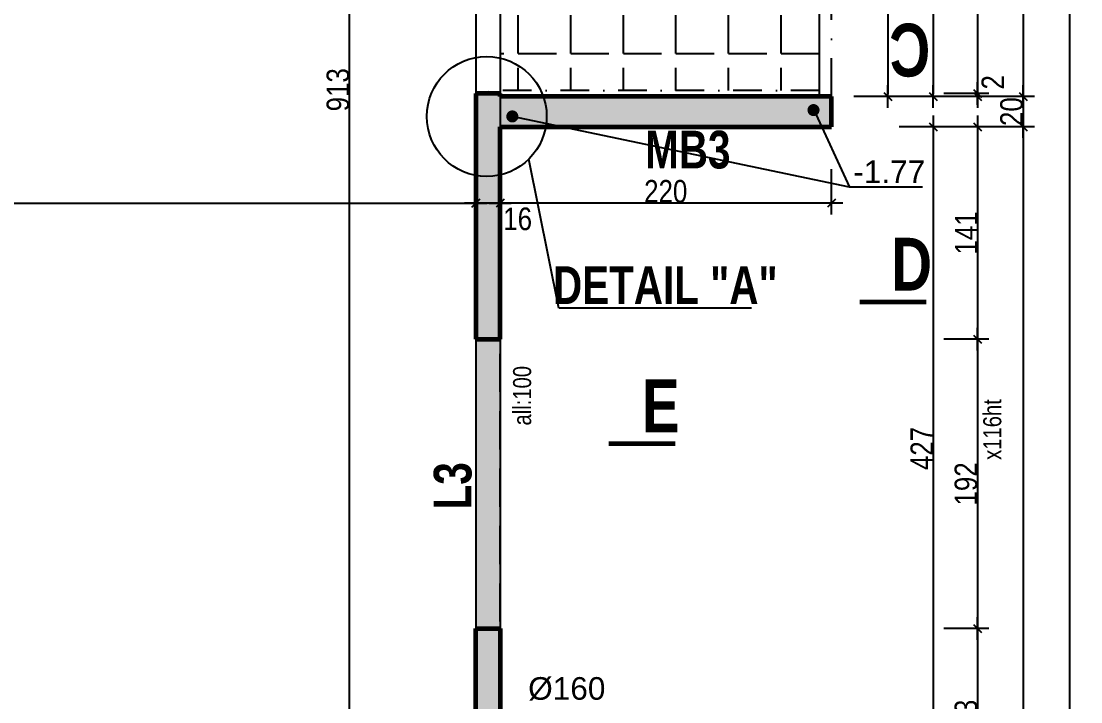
# Model space of a CAD drawing. Header units: millimetres. Extents: x -1921 to 5237, y 0 to 8595.
# Drawn here: x 1537 to 2240, y 6437 to 6889 of the extents above; entities that cross this region are included whole.
import ezdxf
from ezdxf.enums import TextEntityAlignment as Align

# ---------------------------------------------------------------- set-up
doc = ezdxf.new("R2010")
doc.units = ezdxf.units.MM
for name, pattern in [('CACHEX2', [19.05, 12.7, -6.35]), ('TIRETPT2', [12.7, 6.35, -3.175, 0, -3.175]), ('TIRETPTX2', [50.8, 25.4, -12.7, 0, -12.7])]:
    doc.linetypes.add(name, pattern=pattern)
for name, color, linetype in [('01_cote_gen', 4, 'Continuous'), ('01_isolant ext', 2, 'TIRETPTX2'), ('01_linteaux', 2, 'Continuous'), ('01_murs_sup', 2, 'CACHEX2'), ('01_poch_BN', 9, 'Continuous'), ('01_poch_murs', 253, 'Continuous'), ('01_texte', 230, 'Continuous'), ('AA_COTES', 2, 'Continuous')]:
    doc.layers.add(name, color=color, linetype=linetype)
doc.layers.add('01_murs_coup', color=5, linetype='Continuous', lineweight=60)
doc.styles.add('ARIAL', font='arial.ttf')
doc.styles.add('impact', font='impact.ttf')
doc.styles.add('MATTE_TXT', font='arial.ttf')
doc.styles.add('STYLE2', font='ARIALN.TTF')
doc.dimstyles.new('JB50', dxfattribs={"dimscale": 0.1, "dimtxt": 150, "dimasz": 15, "dimexe": 0.1, "dimexo": 0.1, "dimgap": 0.09, "dimtad": 1, "dimdec": 1, "dimdsep": 46, "dimtxsty": 'STYLE2', "dimblk1": 'BOND_G', "dimblk2": 'BOND_D', "dimsah": 1, "dimcen": 1.5, "dimdle": 0.01, "dimse1": 1, "dimse2": 1, "dimclrd": 4, "dimclre": 2, "dimclrt": 6, "dimazin": 2, "dimtfac": 2.333333, "dimtdec": 1, "dimtix": 1, "dimtmove": 2, "dimatfit": 3, "dimldrblk": 'BOND_G', "dimfxl": 1, "dimtolj": 1, "dimtzin": 0, "dimarcsym": 0})

# ---------------------------------------------------------------- blocks, each defined once
blk = doc.blocks.new('BOND_G')
at = {"layer": 'AA_COTES', "color": 0}
for p, q in [((0, -5), (0, 15)), ((5, 0), (-5, 0)), ((1.77, 1.77), (-1.77, -1.77))]:
    blk.add_line(p, q, dxfattribs=at)
blk = doc.blocks.new('BOND_D')
at = {"layer": 'AA_COTES', "color": 0}
for p, q in [((0, 5), (0, -15)), ((5, 0), (-5, 0)), ((-1.77, -1.77), (1.77, 1.77))]:
    blk.add_line(p, q, dxfattribs=at)
blk = doc.blocks.new('*D13')
at = {"layer": '01_cote_gen', "color": 4, "lineweight": -2, "transparency": 16777216}
blk.add_line((1755.08, 6388.4), (1755.08, 7298.4), dxfattribs=at)
at = {"layer": 'DEFPOINTS', "color": 0}
for p in [(1747.58, 7299.9), (1755.08, 7299.9), (1747.58, 6386.9)]:
    blk.add_point(p, dxfattribs=at)
at = {"layer": '01_cote_gen', "color": 4, "lineweight": -2, "transparency": 16777216, "xscale": 1.5, "yscale": 1.5, "zscale": 1.5}
for name, p, rotation in [('BOND_D', (1755.08, 7299.9), 90), ('BOND_G', (1755.08, 6386.9), 270)]:
    blk.add_blockref(name, p, dxfattribs=dict(at, rotation=rotation))
at = {"layer": '01_cote_gen', "color": 6, "transparency": 16777216, "insert": (1747.41, 6843.4), "char_height": 15, "attachment_point": 5, "rotation": 90, "style": 'STYLE2'}
blk.add_mtext('\\A1;913', dxfattribs=at)
blk = doc.blocks.new('*D15')
at = {"layer": '01_cote_gen', "color": 4, "lineweight": -2, "transparency": 16777216}
blk.add_line((2232.91, 7314.4), (2232.91, 4629.42), dxfattribs=at)
at = {"layer": 'DEFPOINTS', "color": 0}
for p in [(2143.47, 7315.9), (2143.74, 4627.92), (2232.91, 4627.92)]:
    blk.add_point(p, dxfattribs=at)
at = {"layer": '01_cote_gen', "color": 4, "lineweight": -2, "transparency": 16777216, "xscale": 1.5, "yscale": 1.5, "zscale": 1.5}
for name, p, rotation in [('BOND_G', (2232.91, 7315.9), 90), ('BOND_D', (2232.91, 4627.92), 270)]:
    blk.add_blockref(name, p, dxfattribs=dict(at, rotation=rotation))
at = {"layer": '01_cote_gen', "color": 6, "transparency": 16777216, "insert": (2225.25, 5971.91), "char_height": 15, "attachment_point": 5, "rotation": 90, "style": 'STYLE2'}
blk.add_mtext('\\A1;2688', dxfattribs=at)
blk = doc.blocks.new('*D50')
at = {"layer": '01_cote_gen', "color": 4, "lineweight": -2, "transparency": 16777216}
blk.add_line((2202.17, 7314.4), (2202.17, 6840.41), dxfattribs=at)
at = {"layer": 'DEFPOINTS', "color": 0}
for p in [(2143.47, 7315.9), (2162.95, 6838.91), (2202.17, 6838.91)]:
    blk.add_point(p, dxfattribs=at)
at = {"layer": '01_cote_gen', "color": 4, "lineweight": -2, "transparency": 16777216, "xscale": 1.5, "yscale": 1.5, "zscale": 1.5}
for name, p, rotation in [('BOND_G', (2202.17, 7315.9), 90), ('BOND_D', (2202.17, 6838.91), 270)]:
    blk.add_blockref(name, p, dxfattribs=dict(at, rotation=rotation))
at = {"layer": '01_cote_gen', "color": 6, "transparency": 16777216, "insert": (2194.66, 7077.41), "char_height": 15, "attachment_point": 5, "rotation": 90, "style": 'STYLE2'}
blk.add_mtext('\\A1;477', dxfattribs=at)
blk = doc.blocks.new('*D51')
at = {"layer": '01_cote_gen', "color": 4, "lineweight": -2, "transparency": 16777216}
blk.add_line((2202.17, 6837.41), (2202.17, 6820.41), dxfattribs=at)
at = {"layer": 'DEFPOINTS', "color": 0}
for p in [(2179.67, 6838.91), (2162.95, 6818.91), (2202.17, 6818.91)]:
    blk.add_point(p, dxfattribs=at)
at = {"layer": '01_cote_gen', "color": 4, "lineweight": -2, "transparency": 16777216, "xscale": 1.5, "yscale": 1.5, "zscale": 1.5}
for name, p, rotation in [('BOND_G', (2202.17, 6838.91), 90), ('BOND_D', (2202.17, 6818.91), 270)]:
    blk.add_blockref(name, p, dxfattribs=dict(at, rotation=rotation))
at = {"layer": '01_cote_gen', "color": 6, "transparency": 16777216, "insert": (2194.51, 6828.91), "char_height": 15, "attachment_point": 5, "rotation": 90, "style": 'STYLE2'}
blk.add_mtext('\\A1;20', dxfattribs=at)
blk = doc.blocks.new('*D52')
at = {"layer": '01_cote_gen', "color": 4, "lineweight": -2, "transparency": 16777216}
blk.add_line((2202.17, 6817.41), (2202.17, 4629.42), dxfattribs=at)
at = {"layer": 'DEFPOINTS', "color": 0}
for p in [(2162.95, 6818.91), (2143.48, 4627.92), (2202.17, 4627.92)]:
    blk.add_point(p, dxfattribs=at)
at = {"layer": '01_cote_gen', "color": 4, "lineweight": -2, "transparency": 16777216, "xscale": 1.5, "yscale": 1.5, "zscale": 1.5}
for name, p, rotation in [('BOND_G', (2202.17, 6818.91), 90), ('BOND_D', (2202.17, 4627.92), 270)]:
    blk.add_blockref(name, p, dxfattribs=dict(at, rotation=rotation))
at = {"layer": '01_cote_gen', "color": 6, "transparency": 16777216, "insert": (2194.51, 5723.41), "char_height": 15, "attachment_point": 5, "rotation": 90, "style": 'STYLE2'}
blk.add_mtext('\\A1;2191', dxfattribs=at)
blk = doc.blocks.new('*D54')
at = {"layer": '01_cote_gen', "color": 4, "lineweight": -2, "transparency": 16777216}
blk.add_line((2171.93, 6817.41), (2171.93, 6679.41), dxfattribs=at)
at = {"layer": 'DEFPOINTS', "color": 0}
for p in [(2143.39, 6818.91), (2143.47, 6677.91), (2171.93, 6677.91)]:
    blk.add_point(p, dxfattribs=at)
at = {"layer": '01_cote_gen', "color": 4, "lineweight": -2, "transparency": 16777216, "xscale": 1.5, "yscale": 1.5, "zscale": 1.5}
for name, p, rotation in [('BOND_G', (2171.93, 6818.91), 90), ('BOND_D', (2171.93, 6677.91), 270)]:
    blk.add_blockref(name, p, dxfattribs=dict(at, rotation=rotation))
at = {"layer": '01_cote_gen', "color": 6, "transparency": 16777216, "insert": (2164.39, 6748.41), "char_height": 15, "attachment_point": 5, "rotation": 90, "style": 'STYLE2'}
blk.add_mtext('\\A1;141', dxfattribs=at)
blk = doc.blocks.new('*D55')
at = {"layer": '01_cote_gen', "color": 4, "lineweight": -2, "transparency": 16777216}
blk.add_line((2171.93, 6676.41), (2171.93, 6487.41), dxfattribs=at)
at = {"layer": 'DEFPOINTS', "color": 0}
for p in [(2149.43, 6677.91), (2127.47, 6485.91), (2171.93, 6485.91)]:
    blk.add_point(p, dxfattribs=at)
at = {"layer": '01_cote_gen', "color": 4, "lineweight": -2, "transparency": 16777216, "xscale": 1.5, "yscale": 1.5, "zscale": 1.5}
for name, p, rotation in [('BOND_G', (2171.93, 6677.91), 90), ('BOND_D', (2171.93, 6485.91), 270)]:
    blk.add_blockref(name, p, dxfattribs=dict(at, rotation=rotation))
at = {"layer": '01_cote_gen', "color": 6, "transparency": 16777216, "insert": (2164.27, 6581.91), "char_height": 15, "attachment_point": 5, "rotation": 90, "style": 'STYLE2'}
blk.add_mtext('\\A1;192', dxfattribs=at)
blk = doc.blocks.new('*D56')
at = {"layer": '01_cote_gen', "color": 4, "lineweight": -2, "transparency": 16777216}
blk.add_line((2171.93, 6484.41), (2171.93, 6364.41), dxfattribs=at)
at = {"layer": 'DEFPOINTS', "color": 0}
for p in [(2143.47, 6485.91), (2143.47, 6362.91), (2171.93, 6362.91)]:
    blk.add_point(p, dxfattribs=at)
at = {"layer": '01_cote_gen', "color": 4, "lineweight": -2, "transparency": 16777216, "xscale": 1.5, "yscale": 1.5, "zscale": 1.5}
for name, p, rotation in [('BOND_G', (2171.93, 6485.91), 90), ('BOND_D', (2171.93, 6362.91), 270)]:
    blk.add_blockref(name, p, dxfattribs=dict(at, rotation=rotation))
at = {"layer": '01_cote_gen', "color": 6, "transparency": 16777216, "insert": (2164.27, 6424.41), "char_height": 15, "attachment_point": 5, "rotation": 90, "style": 'STYLE2'}
blk.add_mtext('\\A1;123', dxfattribs=at)
blk = doc.blocks.new('*D88')
at = {"layer": '01_cote_gen', "color": 4, "lineweight": -2, "transparency": 16777216}
blk.add_line((2142.41, 7314.4), (2142.41, 6840.41), dxfattribs=at)
at = {"layer": 'DEFPOINTS', "color": 0}
for p in [(2119.91, 7315.9), (2074.92, 6838.91), (2142.41, 6838.91)]:
    blk.add_point(p, dxfattribs=at)
at = {"layer": '01_cote_gen', "color": 4, "lineweight": -2, "transparency": 16777216, "xscale": 1.5, "yscale": 1.5, "zscale": 1.5}
for name, p, rotation in [('BOND_G', (2142.41, 7315.9), 90), ('BOND_D', (2142.41, 6838.91), 270)]:
    blk.add_blockref(name, p, dxfattribs=dict(at, rotation=rotation))
at = {"layer": '01_cote_gen', "color": 6, "transparency": 16777216, "insert": (2134.9, 7077.41), "char_height": 15, "attachment_point": 5, "rotation": 90, "style": 'STYLE2'}
blk.add_mtext('\\A1;477', dxfattribs=at)
blk = doc.blocks.new('*D89')
at = {"layer": '01_cote_gen', "color": 4, "lineweight": -2, "transparency": 16777216}
blk.add_line((2112.37, 7518.41), (2112.37, 6840.41), dxfattribs=at)
at = {"layer": 'DEFPOINTS', "color": 0}
for p in [(2119.91, 7519.91), (2112.37, 6838.91), (2119.91, 6838.91)]:
    blk.add_point(p, dxfattribs=at)
at = {"layer": '01_cote_gen', "color": 4, "lineweight": -2, "transparency": 16777216, "xscale": 1.5, "yscale": 1.5, "zscale": 1.5}
for name, p, rotation in [('BOND_G', (2112.37, 7519.91), 90), ('BOND_D', (2112.37, 6838.91), 270)]:
    blk.add_blockref(name, p, dxfattribs=dict(at, rotation=rotation))
at = {"layer": '01_cote_gen', "color": 6, "transparency": 16777216, "insert": (2104.7, 7179.41), "char_height": 15, "attachment_point": 5, "rotation": 90, "style": 'STYLE2'}
blk.add_mtext('\\A1;681', dxfattribs=at)
blk = doc.blocks.new('*D109')
at = {"layer": '01_cote_gen', "color": 4, "lineweight": -2, "transparency": 16777216}
blk.add_line((1169.42, 6768.25), (1837.42, 6768.25), dxfattribs=at)
at = {"layer": 'DEFPOINTS', "color": 0}
for p in [(1838.92, 6768.25), (1167.92, 6760.75), (1838.92, 6729.25)]:
    blk.add_point(p, dxfattribs=at)
at = {"layer": '01_cote_gen', "color": 4, "lineweight": -2, "transparency": 16777216, "xscale": 1.5, "yscale": 1.5, "zscale": 1.5, "rotation": 180}
blk.add_blockref('BOND_G', (1167.92, 6768.25), dxfattribs=at)
at = {"layer": '01_cote_gen', "color": 4, "lineweight": -2, "transparency": 16777216, "xscale": 1.5, "yscale": 1.5, "zscale": 1.5}
blk.add_blockref('BOND_D', (1838.92, 6768.25), dxfattribs=at)
at = {"layer": '01_cote_gen', "color": 6, "transparency": 16777216, "insert": (1503.42, 6775.92), "char_height": 15, "attachment_point": 5, "style": 'STYLE2'}
blk.add_mtext('\\A1;671', dxfattribs=at)
blk = doc.blocks.new('*D117')
at = {"layer": '01_cote_gen', "color": 4, "lineweight": -2, "transparency": 16777216}
blk.add_line((1853.42, 6768.25), (1840.42, 6768.25), dxfattribs=at)
at = {"layer": 'DEFPOINTS', "color": 0}
for p in [(1838.92, 6792.82), (1854.92, 6792.82), (1838.92, 6768.25)]:
    blk.add_point(p, dxfattribs=at)
at = {"layer": '01_cote_gen', "color": 4, "lineweight": -2, "transparency": 16777216, "xscale": 1.5, "yscale": 1.5, "zscale": 1.5, "rotation": 180}
blk.add_blockref('BOND_D', (1838.92, 6768.25), dxfattribs=at)
at = {"layer": '01_cote_gen', "color": 4, "lineweight": -2, "transparency": 16777216, "xscale": 1.5, "yscale": 1.5, "zscale": 1.5}
blk.add_blockref('BOND_G', (1854.92, 6768.25), dxfattribs=at)
at = {"layer": '01_cote_gen', "color": 6, "transparency": 16777216, "insert": (1866.65, 6757.66), "char_height": 15, "attachment_point": 5, "style": 'STYLE2'}
blk.add_mtext('\\A1;16', dxfattribs=at)
blk = doc.blocks.new('*D118')
at = {"layer": '01_cote_gen', "color": 4, "lineweight": -2, "transparency": 16777216}
blk.add_line((2073.42, 6768.25), (1856.42, 6768.25), dxfattribs=at)
at = {"layer": 'DEFPOINTS', "color": 0}
for p in [(2074.92, 6818.91), (1854.92, 6809.61), (1854.92, 6768.25)]:
    blk.add_point(p, dxfattribs=at)
at = {"layer": '01_cote_gen', "color": 4, "lineweight": -2, "transparency": 16777216, "xscale": 1.5, "yscale": 1.5, "zscale": 1.5, "rotation": 180}
blk.add_blockref('BOND_D', (1854.92, 6768.25), dxfattribs=at)
at = {"layer": '01_cote_gen', "color": 4, "lineweight": -2, "transparency": 16777216, "xscale": 1.5, "yscale": 1.5, "zscale": 1.5}
blk.add_blockref('BOND_G', (2074.92, 6768.25), dxfattribs=at)
at = {"layer": '01_cote_gen', "color": 6, "transparency": 16777216, "insert": (1964.92, 6775.92), "char_height": 15, "attachment_point": 5, "style": 'STYLE2'}
blk.add_mtext('\\A1;220', dxfattribs=at)
blk = doc.blocks.new('*D456')
at = {"layer": '01_cote_gen', "color": 4, "lineweight": -2, "ltscale": 2, "transparency": 16777216}
blk.add_line((2171.93, 7111.41), (2171.93, 6842.41), dxfattribs=at)
at = {"layer": 'DEFPOINTS', "color": 0, "ltscale": 2}
for p in [(1854.92, 7112.91), (1846.92, 6840.91), (2171.93, 6840.91)]:
    blk.add_point(p, dxfattribs=at)
at = {"layer": '01_cote_gen', "color": 4, "lineweight": -2, "ltscale": 2, "transparency": 16777216, "xscale": 1.5, "yscale": 1.5, "zscale": 1.5}
for name, p, rotation in [('BOND_G', (2171.93, 7112.91), 90), ('BOND_D', (2171.93, 6840.91), 270)]:
    blk.add_blockref(name, p, dxfattribs=dict(at, rotation=rotation))
at = {"layer": '01_cote_gen', "color": 6, "ltscale": 2, "transparency": 16777216, "insert": (2164.39, 6976.91), "char_height": 15, "attachment_point": 5, "rotation": 90, "style": 'STYLE2'}
blk.add_mtext('\\A1;272', dxfattribs=at)
blk = doc.blocks.new('*D457')
at = {"layer": '01_cote_gen', "color": 4, "lineweight": -2, "ltscale": 2, "transparency": 16777216}
for p, q in [((2171.93, 6842.41), (2171.93, 6843.91)), ((2171.93, 6838.91), (2171.93, 6840.91)), ((2171.93, 6837.41), (2171.93, 6835.91))]:
    blk.add_line(p, q, dxfattribs=at)
at = {"layer": 'DEFPOINTS', "color": 0, "ltscale": 2}
for p in [(2149.91, 6838.91), (2156.06, 6840.91), (2171.93, 6840.91)]:
    blk.add_point(p, dxfattribs=at)
at = {"layer": '01_cote_gen', "color": 4, "lineweight": -2, "ltscale": 2, "transparency": 16777216, "xscale": 1.5, "yscale": 1.5, "zscale": 1.5}
for name, p, rotation in [('BOND_D', (2171.93, 6840.91), 270), ('BOND_G', (2171.93, 6838.91), 90)]:
    blk.add_blockref(name, p, dxfattribs=dict(at, rotation=rotation))
at = {"layer": '01_cote_gen', "color": 6, "ltscale": 2, "transparency": 16777216, "insert": (2182, 6848.33), "char_height": 15, "attachment_point": 5, "rotation": 90, "style": 'STYLE2'}
blk.add_mtext('\\A1;2', dxfattribs=at)
blk = doc.blocks.new('*D462')
at = {"layer": '01_cote_gen', "color": 4, "lineweight": -2, "ltscale": 2, "transparency": 16777216}
blk.add_line((2142.41, 6817.41), (2142.41, 6393.41), dxfattribs=at)
at = {"layer": 'DEFPOINTS', "color": 0, "ltscale": 2}
for p in [(2149.43, 6818.91), (2066.92, 6391.91), (2142.41, 6391.91)]:
    blk.add_point(p, dxfattribs=at)
at = {"layer": '01_cote_gen', "color": 4, "lineweight": -2, "ltscale": 2, "transparency": 16777216, "xscale": 1.5, "yscale": 1.5, "zscale": 1.5}
for name, p, rotation in [('BOND_G', (2142.41, 6818.91), 90), ('BOND_D', (2142.41, 6391.91), 270)]:
    blk.add_blockref(name, p, dxfattribs=dict(at, rotation=rotation))
at = {"layer": '01_cote_gen', "color": 6, "ltscale": 2, "transparency": 16777216, "insert": (2134.87, 6605.41), "char_height": 15, "attachment_point": 5, "rotation": 90, "style": 'STYLE2'}
blk.add_mtext('\\A1;427', dxfattribs=at)

msp = doc.modelspace()

# ---------------------------------------------------------------- hatches: boundary and pattern name
at = {"layer": '01_murs_sup', "ltscale": 2}
h = msp.add_hatch(dxfattribs=at)
h.set_pattern_fill('DASH', color=256, scale=2.5, angle=135)
h.set_pattern_definition([(135, (-32158.9156, 27422.237), (-11.2253202, 9e-16), [7.9375, -7.9375])])
h.paths.add_polyline_path([(1855.99, 6838.91), (1854.92, 6838.91), (1838.92, 6840.91), (1838.92, 6386.9), (1167.92, 6386.9), (1167.92, 6686.9), (1149.92, 6686.9), (1149.92, 5740.9), (1167.92, 5740.9), (1167.92, 6368.9), (1838.92, 6368.9), (1838.92, 6261.91), (1854.92, 6261.91), (1854.92, 6818.91), (1855.99, 6818.91)])
at = {"layer": '01_poch_BN'}
h = msp.add_hatch(dxfattribs=at)
h.set_pattern_fill('ANGLE', color=256, scale=5)
h.set_pattern_definition([(0, (-40566.967, 43643.463), (0, 34.925), [25.4, -9.525]), (90, (-40566.967, 43643.463), (-34.925, 2e-15), [25.4, -9.525])])
h.paths.add_polyline_path([(2066.92, 7519.91), (1469.92, 7519.91), (1469.92, 7315.9), (1471.92, 7315.9), (1652.92, 7315.9), (1854.92, 7315.9)])
h.paths.add_polyline_path([(1709.77, 7416.96, -1), (1647.81, 7416.96, -1)], flags=16)
h.paths.add_polyline_path([(2066.92, 7519.91), (1854.92, 7315.9), (1854.92, 7111.91), (1854.92, 6842.91), (2066.92, 6842.91)])
h.paths.add_polyline_path([(2000.38, 7073.45, -1), (1938.42, 7073.45, -1)], flags=16)
h.paths.add_polyline_path([(1762.95, 7294.09), (1762.95, 7320.7), (1731.72, 7320.7), (1731.72, 7294.09)], flags=9)
h.paths.add_polyline_path([(1762.95, 7400), (1762.95, 7436.17), (1731.72, 7436.17), (1731.72, 7400)], flags=24)
h.paths.add_polyline_path([(1654.62, 7391.55), (1696.29, 7391.55), (1696.29, 7446.13), (1654.62, 7446.13)], flags=24)
h.paths.add_polyline_path([(1542.91, 7313.2), (1583.55, 7313.2), (1583.55, 7351.41), (1542.91, 7351.41)], flags=9)
h.paths.add_polyline_path([(1853.71, 7196.18), (1880.33, 7196.18), (1880.33, 7227.41), (1853.71, 7227.41)], flags=9)
h.paths.add_polyline_path([(1947.02, 7216.54), (1983.19, 7216.54), (1983.19, 7247.76), (1947.02, 7247.76)], flags=24)
h.paths.add_polyline_path([(1943.05, 7186.35), (1979.22, 7186.35), (1979.22, 7217.57), (1943.05, 7217.57)], flags=24)
h.paths.add_polyline_path([(1945.23, 7048.05), (1986.9, 7048.05), (1986.9, 7102.62), (1945.23, 7102.62)], flags=24)
h.paths.add_polyline_path([(1873.93, 7086.69), (1873.93, 7113.02), (1855.32, 7113.02), (1855.32, 7086.69)], flags=24)
at = {"layer": '01_poch_murs'}
h = msp.add_hatch(color=256, dxfattribs=at)
h.dxf.hatch_style = 1
h.paths.add_polyline_path([(1471.92, 7315.9), (1469.92, 7315.9), (1469.92, 7527.91), (1449.92, 7527.91), (1449.92, 7315.9), (1335.92, 7315.9), (1335.92, 7299.9), (1471.92, 7299.9)])
h.paths.add_polyline_path([(1854.92, 7315.9), (1652.92, 7315.9), (1652.92, 7299.9), (1838.92, 7299.9), (1838.92, 7111.91), (1854.92, 7111.91)])
h.paths.add_polyline_path([(1167.92, 6638.9), (1149.92, 6638.9), (1167.92, 6638.9), (1167.92, 6368.9), (1838.92, 6368.9), (1838.92, 6362.91), (1854.92, 6362.91), (1854.92, 6485.91), (1838.92, 6485.91), (1838.92, 6386.9), (1167.92, 6386.9)])
h = msp.add_hatch(color=256, dxfattribs=at)
h.dxf.hatch_style = 1
h.paths.add_polyline_path([(2074.92, 6838.91), (1854.92, 6838.91), (1854.92, 6840.91), (1838.92, 6840.91), (1838.92, 6677.91), (1854.92, 6677.91), (1854.92, 6818.91), (2074.92, 6818.91)])

# ---------------------------------------------------------------- linework, layer by layer
at = {"layer": '01_isolant ext'}
msp.add_line((2074.92, 6838.91), (2074.92, 7527.91), dxfattribs=at)
at = {"layer": '01_linteaux'}
for p, q in [((2066.92, 6838.91), (2066.92, 7519.91)), ((1838.92, 7112.91), (1838.92, 6840.91)), ((1854.92, 7112.91), (1854.92, 6840.91)), ((1854.92, 6838.91), (1854.92, 6818.91)), ((1838.92, 6677.91), (1838.92, 6485.91)), ((1854.92, 6677.91), (1854.92, 6485.91))]:
    msp.add_line(p, q, dxfattribs=at)
at = {"layer": '01_linteaux', "linetype": 'TIRETPT2', "ltscale": 3}
msp.add_line((2066.92, 6842.91), (1838.92, 6842.91), dxfattribs=at)
at = {"layer": '01_murs_coup'}
for p, q in [((1854.92, 6840.91), (1838.92, 6840.91)), ((1838.92, 6840.91), (1838.92, 6677.91)), ((1854.92, 6838.91), (1854.92, 6840.91)), ((2074.92, 6838.91), (1854.92, 6838.91)), ((2074.92, 6818.91), (2074.92, 6838.91)), ((1854.92, 6677.91), (1854.92, 6818.91)), ((1854.92, 6818.91), (2074.92, 6818.91)), ((1838.92, 6677.91), (1854.92, 6677.91)), ((1838.92, 6386.9), (1838.92, 6485.91)), ((1838.92, 6485.91), (1854.92, 6485.91)), ((1854.92, 6485.91), (1854.92, 6362.91))]:
    msp.add_line(p, q, dxfattribs=at)
at = {"layer": '01_murs_sup', "ltscale": 2}
for p, q in [((1854.92, 6840.91), (1838.92, 6840.91)), ((1838.92, 6840.91), (1838.92, 6386.9)), ((1854.92, 6838.91), (1854.92, 6840.91)), ((2074.92, 6838.91), (1854.92, 6838.91)), ((2074.92, 6818.91), (2074.92, 6838.91)), ((1854.92, 6261.91), (1854.92, 6818.91)), ((1854.92, 6818.91), (2074.92, 6818.91))]:
    msp.add_line(p, q, dxfattribs=at)
at = {"layer": '01_texte'}
for p, q in [((2063.28, 6830.09), (2086.98, 6778.73)), ((2086.98, 6778.73), (1863.1, 6825.7)), ((1894.02, 6698.5), (1873.98, 6797.31)), ((2135.45, 6778.73), (2086.98, 6778.73)), ((2021.84, 6698.5), (1894.02, 6698.5))]:
    msp.add_line(p, q, dxfattribs=at)
at = {"layer": '01_texte', "const_width": 4}
for points in [[(1861.1, 6825.7, 1), (1865.1, 6825.7, 1)], [(2061, 6829.93, 1), (2065, 6829.93, 1)]]:
    msp.add_lwpolyline(points, format="xyb", close=True, dxfattribs=at)
at = {"layer": '01_texte', "const_width": 3}
for points in [[(2137.81, 6702.54), (2093.56, 6702.54)], [(1971.31, 6608.54), (1927.06, 6608.54)]]:
    msp.add_lwpolyline(points, dxfattribs=at)
at = {"layer": '01_texte'}
msp.add_circle((1846.1, 6825.7), 39.78, dxfattribs=at)

# ---------------------------------------------------------------- texts
at = {"layer": '01_texte', "style": 'impact'}
for s, height, rotation, p in [('C', 35, 180, (2126.91, 6897.74)), ('D', 35, 0, (2128.15, 6699.69)), ('E', 35, 0, (1961.65, 6605.69)), ('L3', 25, 90, (1843.43, 6580.64))]:
    msp.add_text(s, height=height, rotation=rotation, dxfattribs=at).set_placement(p, align=Align.BOTTOM_CENTER)
for s, p in [('MB3 ', (1983.31, 6783.72)), (' DETAIL "A"', (1960.92, 6693.8))]:
    msp.add_text(s, height=25, dxfattribs=at).set_placement(p, align=Align.BOTTOM_CENTER)
at = {"layer": '01_texte', "style": 'ARIAL'}
for s, p in [('-1.77', (2089.39, 6781.52)), ('%%C160', (1873.62, 6438.7))]:
    msp.add_text(s, height=15, dxfattribs=at).set_placement(p)
at = {"layer": '01_texte', "style": 'MATTE_TXT', "width": 0.8}
for s, p in [('all:100', (1879.18, 6640.4)), ('x116ht', (2191.24, 6617.98))]:
    msp.add_text(s, height=12, rotation=90, dxfattribs=at).set_placement(p, align=Align.BOTTOM_CENTER)

# ---------------------------------------------------------------- dimensions: what is measured, and where the dimension line sits
at = {"layer": '01_cote_gen'}
for base, p1, p2, picture, middle in [((2112.37, 6838.91), (2119.91, 7519.91), (2119.91, 6838.91), '*D89', (2104.7, 7179.41)), ((2142.41, 6838.91), (2119.91, 7315.9), (2074.92, 6838.91), '*D88', (2134.9, 7077.41)), ((2232.91, 4627.92), (2143.47, 7315.9), (2143.74, 4627.92), '*D15', (2225.25, 5971.91)), ((2202.17, 6838.91), (2143.47, 7315.9), (2162.95, 6838.91), '*D50', (2194.66, 7077.41)), ((1755.08, 7299.9), (1747.58, 6386.9), (1747.58, 7299.9), '*D13', (1747.41, 6843.4)), ((2202.17, 6818.91), (2179.67, 6838.91), (2162.95, 6818.91), '*D51', (2194.51, 6828.91)), ((2171.93, 6677.91), (2143.39, 6818.91), (2143.47, 6677.91), '*D54', (2164.39, 6748.41)), ((2202.17, 4627.92), (2162.95, 6818.91), (2143.48, 4627.92), '*D52', (2194.51, 5723.41)), ((2171.93, 6485.91), (2149.43, 6677.91), (2127.47, 6485.91), '*D55', (2164.27, 6581.91)), ((2171.93, 6362.91), (2143.47, 6485.91), (2143.47, 6362.91), '*D56', (2164.27, 6424.41))]:
    dim = msp.add_linear_dim(base=base, p1=p1, p2=p2, angle=90, dimstyle='JB50', dxfattribs=at)
    dim.commit()
    dim.dimension.update_dxf_attribs({"geometry": picture, "text_midpoint": middle})
at = {"layer": '01_cote_gen', "ltscale": 2}
for base, p1, p2, picture, middle in [((2171.93, 6840.91), (1854.92, 7112.91), (1846.92, 6840.91), '*D456', (2164.39, 6976.91)), ((2142.41, 6391.91), (2149.43, 6818.91), (2066.92, 6391.91), '*D462', (2134.87, 6605.41))]:
    dim = msp.add_linear_dim(base=base, p1=p1, p2=p2, angle=90, dimstyle='JB50', dxfattribs=at)
    dim.commit()
    dim.dimension.update_dxf_attribs({"geometry": picture, "text_midpoint": middle})
dim = msp.add_linear_dim(base=(2171.93, 6840.91), p1=(2149.91, 6838.91), p2=(2156.06, 6840.91), angle=90, dimstyle='JB50', dxfattribs=at)
dim.commit()
dim.dimension.update_dxf_attribs({"geometry": '*D457', "text_midpoint": (2182, 6848.33), "dimtype": 160})
at = {"layer": '01_cote_gen'}
for base, p1, p2, picture, middle in [((1854.92, 6768.25), (2074.92, 6818.91), (1854.92, 6809.61), '*D118', (1964.92, 6775.92)), ((1838.92, 6768.25), (1167.92, 6760.75), (1838.92, 6729.25), '*D109', (1503.42, 6775.92))]:
    dim = msp.add_linear_dim(base=base, p1=p1, p2=p2, dimstyle='JB50', dxfattribs=at)
    dim.commit()
    dim.dimension.update_dxf_attribs({"geometry": picture, "text_midpoint": middle})
dim = msp.add_linear_dim(base=(1838.92, 6768.25), p1=(1854.92, 6792.82), p2=(1838.92, 6792.82), dimstyle='JB50', dxfattribs=at)
dim.commit()
dim.dimension.update_dxf_attribs({"geometry": '*D117', "text_midpoint": (1866.65, 6757.66), "dimtype": 160})

doc.saveas('drawing.dxf')
